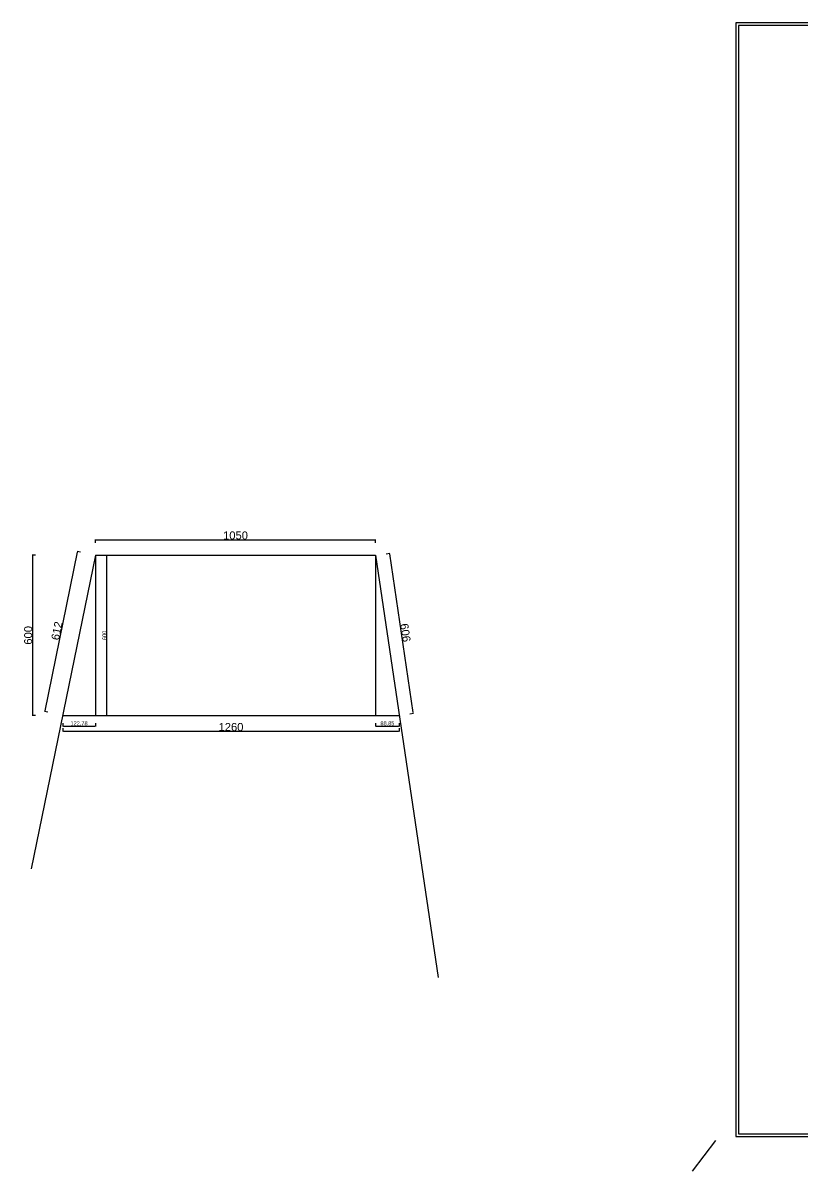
# Model space of a CAD drawing. Header units: millimetres. Extents: x -2535 to 6095, y 13368 to 17802.
# Drawn here: x -2535 to 385, y 13368 to 17672 of the extents above; entities that cross this region are included whole.
import ezdxf

# ---------------------------------------------------------------- set-up
doc = ezdxf.new("R2010")
doc.units = ezdxf.units.MM
doc.layers.add('S2000-002 Çizgi', color=7, linetype='Continuous')
doc.styles.get("Standard").update_dxf_attribs({"font": 'arial.ttf'})
doc.dimstyles.new('ISO-25', dxfattribs={"dimtxt": 2.5, "dimasz": 2.5, "dimexe": 1.25, "dimexo": 0.625, "dimtad": 1, "dimtxsty": 'Standard', "dimcen": 2.5, "dimadec": 0, "dimazin": 0, "dimtfac": 1, "dimtmove": 0, "dimatfit": 3, "dimfxl": 1, "dimarcsym": 0})

# ---------------------------------------------------------------- blocks, each defined once
blk = doc.blocks.new('*D107')
at = {"layer": 'Defpoints', "color": 0, "transparency": 16777216}
for p in [(-1213.2, 15734.8), (-2263.2, 15676.3), (-1213.2, 15676.3)]:
    blk.add_point(p, dxfattribs=at)
at = {"layer": 'S2000-002 Çizgi', "color": 0, "lineweight": -2, "transparency": 16777216}
for p, q in [((-2263.2, 15722.8), (-2263.2, 15736)), ((-2260.7, 15734.8), (-1215.7, 15734.8)), ((-1213.2, 15722.8), (-1213.2, 15736))]:
    blk.add_line(p, q, dxfattribs=at)
at = {"layer": 'S2000-002 Çizgi', "color": 0, "transparency": 16777216}
for points in [[(-2260.7, 15735.2), (-2260.7, 15734.3), (-2263.2, 15734.8)], [(-1215.7, 15735.2), (-1215.7, 15734.3), (-1213.2, 15734.8)]]:
    blk.add_solid(points, dxfattribs=at)
at = {"layer": 'S2000-002 Çizgi', "color": 0, "transparency": 16777216, "insert": (-1738.2, 15750.7), "char_height": 30, "attachment_point": 5}
blk.add_mtext('1050', dxfattribs=at)
blk = doc.blocks.new('*D108')
at = {"layer": 'Defpoints', "color": 0, "transparency": 16777216}
for p in [(-2263.2, 15676.3), (-2499.3, 15076.3), (-2263.2, 15076.3)]:
    blk.add_point(p, dxfattribs=at)
at = {"layer": 'S2000-002 Çizgi', "color": 0, "lineweight": -2, "transparency": 16777216}
for p, q in [((-2487.3, 15676.3), (-2500.5, 15676.3)), ((-2499.3, 15673.8), (-2499.3, 15078.8)), ((-2487.3, 15076.3), (-2500.5, 15076.3))]:
    blk.add_line(p, q, dxfattribs=at)
at = {"layer": 'S2000-002 Çizgi', "color": 0, "transparency": 16777216}
for points in [[(-2499.7, 15673.8), (-2498.8, 15673.8), (-2499.3, 15676.3)], [(-2499.7, 15078.8), (-2498.8, 15078.8), (-2499.3, 15076.3)]]:
    blk.add_solid(points, dxfattribs=at)
at = {"layer": 'S2000-002 Çizgi', "color": 0, "transparency": 16777216, "insert": (-2515.2, 15376.3), "char_height": 30, "attachment_point": 5, "rotation": 90}
blk.add_mtext('600', dxfattribs=at)
blk = doc.blocks.new('*D109')
at = {"layer": 'Defpoints', "color": 0, "transparency": 16777216}
for p in [(-2263.2, 15676.3), (-2453.5, 15090.1), (-2386, 15076.3)]:
    blk.add_point(p, dxfattribs=at)
at = {"layer": 'S2000-002 Çizgi', "color": 0, "lineweight": -2, "transparency": 16777216}
for p, q in [((-2331.2, 15687.7), (-2453, 15092.6)), ((-2319, 15687.7), (-2332, 15690.4)), ((-2441.8, 15087.7), (-2454.7, 15090.4))]:
    blk.add_line(p, q, dxfattribs=at)
at = {"layer": 'S2000-002 Çizgi', "color": 0, "transparency": 16777216}
for points in [[(-2331.6, 15687.8), (-2330.8, 15687.6), (-2330.7, 15690.1)], [(-2453.4, 15092.7), (-2452.6, 15092.5), (-2453.5, 15090.1)]]:
    blk.add_solid(points, dxfattribs=at)
at = {"layer": 'S2000-002 Çizgi', "color": 0, "transparency": 16777216, "insert": (-2407.7, 15393.3), "char_height": 30, "attachment_point": 5, "rotation": 78.4348}
blk.add_mtext('612', dxfattribs=at)
blk = doc.blocks.new('*D110')
at = {"layer": 'Defpoints', "color": 0, "transparency": 16777216}
for p in [(-1213.2, 15676.3), (-1124.4, 15076.3), (-1072.7, 15084)]:
    blk.add_point(p, dxfattribs=at)
at = {"layer": 'S2000-002 Çizgi', "color": 0, "lineweight": -2, "transparency": 16777216}
for p, q in [((-1173.4, 15682.2), (-1160.3, 15684.2)), ((-1161.2, 15681.5), (-1073.1, 15086.4)), ((-1084.6, 15082.2), (-1071.4, 15084.2))]:
    blk.add_line(p, q, dxfattribs=at)
at = {"layer": 'S2000-002 Çizgi', "color": 0, "transparency": 16777216}
for points in [[(-1160.8, 15681.6), (-1161.6, 15681.4), (-1161.5, 15684)], [(-1072.6, 15086.5), (-1073.5, 15086.4), (-1072.7, 15084)]]:
    blk.add_solid(points, dxfattribs=at)
at = {"layer": 'S2000-002 Çizgi', "color": 0, "transparency": 16777216, "insert": (-1101.3, 15386.3), "char_height": 30, "attachment_point": 5, "rotation": 278.4232}
blk.add_mtext('606', dxfattribs=at)
blk = doc.blocks.new('*D111')
at = {"layer": 'Defpoints', "color": 0, "transparency": 16777216}
for p in [(-2386, 15076.3), (-1124.4, 15076.3), (-1124.4, 15016.4)]:
    blk.add_point(p, dxfattribs=at)
at = {"layer": 'S2000-002 Çizgi', "color": 0, "lineweight": -2, "transparency": 16777216}
for p, q in [((-2386, 15028.4), (-2386, 15015.1)), ((-1124.4, 15028.4), (-1124.4, 15015.1)), ((-2383.5, 15016.4), (-1126.9, 15016.4))]:
    blk.add_line(p, q, dxfattribs=at)
at = {"layer": 'S2000-002 Çizgi', "color": 0, "transparency": 16777216}
for points in [[(-2383.5, 15016.8), (-2383.5, 15016), (-2386, 15016.4)], [(-1126.9, 15016.8), (-1126.9, 15016), (-1124.4, 15016.4)]]:
    blk.add_solid(points, dxfattribs=at)
at = {"layer": 'S2000-002 Çizgi', "color": 0, "transparency": 16777216, "insert": (-1755.2, 15032.3), "char_height": 30, "attachment_point": 5}
blk.add_mtext('1260', dxfattribs=at)
blk = doc.blocks.new('*D112')
at = {"layer": 'Defpoints', "color": 0, "transparency": 16777216}
for p in [(-2386, 15076.3), (-2263.2, 15076.3), (-2263.2, 15035.4)]:
    blk.add_point(p, dxfattribs=at)
at = {"layer": 'S2000-002 Çizgi', "color": 0, "lineweight": -2, "transparency": 16777216}
for p, q in [((-2386, 15047.4), (-2386, 15034.2)), ((-2383.5, 15035.4), (-2265.7, 15035.4)), ((-2263.2, 15047.4), (-2263.2, 15034.2))]:
    blk.add_line(p, q, dxfattribs=at)
at = {"layer": 'S2000-002 Çizgi', "color": 0, "transparency": 16777216}
for points in [[(-2383.5, 15035.9), (-2383.5, 15035), (-2386, 15035.4)], [(-2265.7, 15035.9), (-2265.7, 15035), (-2263.2, 15035.4)]]:
    blk.add_solid(points, dxfattribs=at)
at = {"layer": 'S2000-002 Çizgi', "color": 0, "transparency": 16777216, "insert": (-2324.6, 15045.1), "char_height": 15, "attachment_point": 5}
blk.add_mtext('122,78', dxfattribs=at)
blk = doc.blocks.new('*D113')
at = {"layer": 'Defpoints', "color": 0, "transparency": 16777216}
for p in [(-2263.2, 15676.3), (-2221.1, 15676.3), (-2263.2, 15076.3)]:
    blk.add_point(p, dxfattribs=at)
at = {"layer": 'S2000-002 Çizgi', "color": 0, "lineweight": -2, "transparency": 16777216}
for p, q in [((-2233.1, 15676.3), (-2219.9, 15676.3)), ((-2221.1, 15078.8), (-2221.1, 15673.8)), ((-2233.1, 15076.3), (-2219.9, 15076.3))]:
    blk.add_line(p, q, dxfattribs=at)
at = {"layer": 'S2000-002 Çizgi', "color": 0, "transparency": 16777216}
for points in [[(-2221.5, 15673.8), (-2220.7, 15673.8), (-2221.1, 15676.3)], [(-2221.5, 15078.8), (-2220.7, 15078.8), (-2221.1, 15076.3)]]:
    blk.add_solid(points, dxfattribs=at)
at = {"layer": 'S2000-002 Çizgi', "color": 0, "transparency": 16777216, "insert": (-2229.4, 15376.3), "char_height": 15, "attachment_point": 5, "rotation": 90}
blk.add_mtext('600', dxfattribs=at)
blk = doc.blocks.new('*D114')
at = {"layer": 'Defpoints', "color": 0, "transparency": 16777216}
for p in [(-1213.2, 15076.3), (-1124.4, 15076.3), (-1124.4, 15035.4)]:
    blk.add_point(p, dxfattribs=at)
at = {"layer": 'S2000-002 Çizgi', "color": 0, "lineweight": -2, "transparency": 16777216}
for p, q in [((-1213.2, 15047.4), (-1213.2, 15034.2)), ((-1210.7, 15035.4), (-1126.9, 15035.4)), ((-1124.4, 15047.4), (-1124.4, 15034.2))]:
    blk.add_line(p, q, dxfattribs=at)
at = {"layer": 'S2000-002 Çizgi', "color": 0, "transparency": 16777216}
for points in [[(-1210.7, 15035.9), (-1210.7, 15035), (-1213.2, 15035.4)], [(-1126.9, 15035.9), (-1126.9, 15035), (-1124.4, 15035.4)]]:
    blk.add_solid(points, dxfattribs=at)
at = {"layer": 'S2000-002 Çizgi', "color": 0, "transparency": 16777216, "insert": (-1168.8, 15045.1), "char_height": 15, "attachment_point": 5}
blk.add_mtext('88,85', dxfattribs=at)

msp = doc.modelspace()

# ---------------------------------------------------------------- linework, layer by layer
msp.add_line((-25.533, 13367.727), (62.038, 13482.297))
for points in [[(137.038, 13497.297), (5992.038, 13497.297), (5992.038, 17672.297), (137.038, 17672.297)], [(147.038, 13507.297), (5982.038, 13507.297), (5982.038, 17662.297), (147.038, 17662.297)]]:
    msp.add_lwpolyline(points, close=True)
at = {"layer": 'S2000-002 Çizgi'}
for p, q in [((-2263.233, 15676.312), (-2503.813, 14500.675)), ((-2263.233, 15676.312), (-1213.233, 15676.312)), ((-2263.233, 15676.312), (-2263.233, 15076.312)), ((-1213.233, 15676.312), (-978.859, 14093.571)), ((-1213.233, 15676.312), (-1213.233, 15076.312)), ((-2386.016, 15076.312), (-1124.384, 15076.312))]:
    msp.add_line(p, q, dxfattribs=at)

# ---------------------------------------------------------------- dimensions: what is measured, and where the dimension line sits
for base, p1, p2, override, picture, middle in [((-1213.233, 15734.759), (-2263.233, 15676.312), (-1213.233, 15676.312), {"dimtxt": 30, "dimfxl": 12, "dimfxlon": 1}, '*D107', (-1738.233, 15750.701)), ((-2263.233, 15035.446), (-2386.016, 15076.312), (-2263.233, 15076.312), {"dimtxt": 15, "dimfxl": 12, "dimfxlon": 1}, '*D112', (-2324.624, 15045.085)), ((-1124.384, 15035.446), (-1213.233, 15076.312), (-1124.384, 15076.312), {"dimtxt": 15, "dimfxl": 12, "dimfxlon": 1}, '*D114', (-1168.809, 15045.085))]:
    dim = msp.add_linear_dim(base=base, p1=p1, p2=p2, dimstyle='ISO-25', override=override, dxfattribs=at)
    dim.commit()
    dim.dimension.update_dxf_attribs({"geometry": picture, "text_midpoint": middle})
for base, p1, p2, override, picture, middle in [((-2499.252, 15076.312), (-2263.233, 15676.312), (-2263.233, 15076.312), {"dimtxt": 30, "dimfxl": 12, "dimfxlon": 1}, '*D108', (-2515.194, 15376.312)), ((-2221.116, 15676.312), (-2263.233, 15076.312), (-2263.233, 15676.312), {"dimtxt": 15, "dimfxl": 12, "dimfxlon": 1}, '*D113', (-2229.399, 15376.312))]:
    dim = msp.add_linear_dim(base=base, p1=p1, p2=p2, angle=90, dimstyle='ISO-25', override=override, dxfattribs=at)
    dim.commit()
    dim.dimension.update_dxf_attribs({"geometry": picture, "text_midpoint": middle})
for p1, p2, distance, text, picture, middle in [((-2263.233, 15676.312), (-2386.016, 15076.312), -68.903, '612', '*D109', (-2407.747, 15393.322)), ((-1213.233, 15676.312), (-1124.384, 15076.312), 52.263, '606', '*D110', (-1101.339, 15386.303))]:
    dim = msp.add_aligned_dim(p1=p1, p2=p2, distance=distance, text=text, dimstyle='ISO-25', override={"dimtxt": 30, "dimfxl": 12, "dimfxlon": 1}, dxfattribs=at)
    dim.commit()
    dim.dimension.update_dxf_attribs({"geometry": picture, "text_midpoint": middle})
dim = msp.add_linear_dim(base=(-1124.384, 15016.381), p1=(-2386.016, 15076.312), p2=(-1124.384, 15076.312), text='1260', dimstyle='ISO-25', override={"dimtxt": 30, "dimfxl": 12, "dimfxlon": 1}, dxfattribs=at)
dim.commit()
dim.dimension.update_dxf_attribs({"geometry": '*D111', "text_midpoint": (-1755.2, 15032.323)})

doc.saveas('drawing.dxf')
